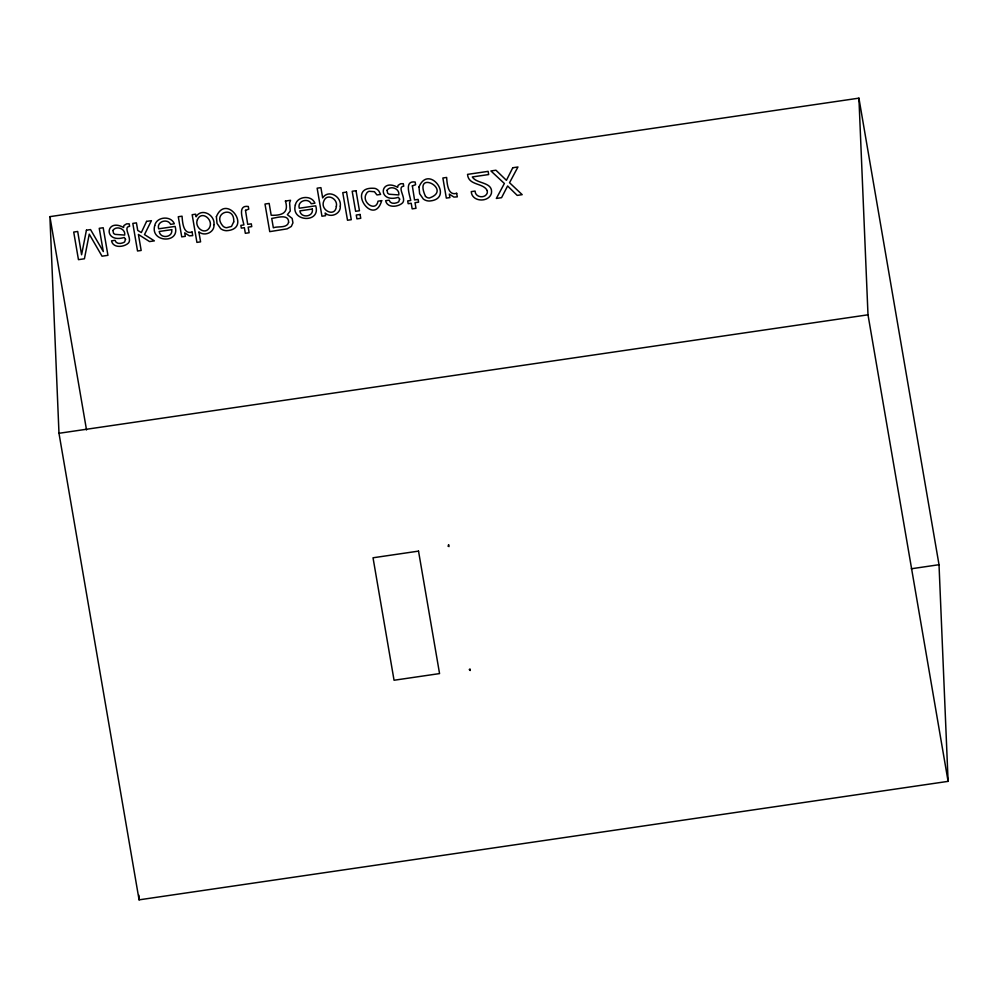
<?xml version="1.0" encoding="UTF-8"?>
<svg xmlns="http://www.w3.org/2000/svg" width="998" height="998" viewBox="0 0 998 998"><rect width="100%" height="100%" fill="white"/><g stroke="black" fill="none" stroke-linecap="round" stroke-linejoin="round"><path stroke-width="1.5" d="M448.751 545.033L449 546.63M448.102 546.33L448.564 544.708M49.9 216.641L858.916 98.153L939.018 564.706L948.1 781.359L139.084 899.847L58.982 433.294L49.9 216.641L86.527 429.963M58.982 433.294L867.998 314.807L858.916 98.153M911.286 568.773L939.018 564.706M469.235 669.471L470.17 670.531M425.472 196.307C412.773 168.412 453.491 189.82 429.277 198.028A5.19 4.653 -2.4 0 1 425.472 196.307M867.998 314.807L948.1 781.359M138.884 895.206L139.084 899.847M469.996 668.922L470.021 669.795M487.323 190.73L487.298 192.901C485.315 198.864 475.173 197.666 475.085 191.067L471.256 191.628C471.854 202.182 488.883 202.719 491.428 193.288C493.286 181.648 476.832 184.231 472.291 176.958L488.671 174.55L488.122 171.369L467.538 174.376C468.399 185.815 483.319 182.534 487.323 190.73M171.681 229.665C173.315 237.536 160.291 239.221 159.218 231.486L171.681 229.665M312.312 209.069C313.946 216.94 300.909 218.624 299.849 210.89L312.312 209.069M381.673 200.648C373.676 228.604 344.759 185.341 374.974 188.397A7.784 6.998 -2.4 0 1 378.916 191.105L380.612 194.41L376.945 194.947L374.437 191.703L369.098 191.292A4.678 4.204 -2.4 0 0 366.378 193.674C360.902 202.083 375.847 212.711 378.017 201.184L381.673 200.648M245.496 210.328L247.704 224.363L251.284 223.839L251.758 226.608L248.178 227.132L249.138 232.746L245.333 233.307L244.373 227.681L241.329 228.13L240.855 225.373L243.899 224.924C242.863 219.298 237.087 204.74 248.302 206.486L248.764 209.156L245.496 210.328M412.349 185.89L414.544 199.937L418.125 199.413L418.599 202.17L415.018 202.694L415.991 208.308L412.174 208.869L411.213 203.255L408.17 203.692L407.695 200.935L410.739 200.486C409.716 194.859 403.928 180.301 415.156 182.048L415.605 184.717L412.349 185.89M112.924 230.463L113.572 233.42L115.069 234.38L124.7 235.079C125.773 228.667 116.155 225.236 112.924 230.463M387.037 190.319L387.686 193.275L389.183 194.236L398.813 194.934C399.886 188.522 390.28 185.092 387.037 190.319M125.536 239.295L124.588 242.003C121.731 243.836 116.117 244.585 115.057 240.331L111.539 240.842C112.999 248.49 124.176 247.267 128.505 242.976C132.572 238.41 122.317 227.008 129.615 226.334L129.191 223.839L126.534 223.876L123.914 225.536L123.59 227.482C105.376 217.464 103.143 243.774 124.288 237.474L125.536 239.295M399.649 199.151L398.701 201.858C395.844 203.692 390.23 204.44 389.17 200.186L385.652 200.698C387.112 208.345 398.289 207.122 402.618 202.831C406.697 198.265 396.443 186.863 403.728 186.189L403.304 183.694L400.647 183.732L398.04 185.391L397.703 187.337C379.502 177.32 377.256 203.629 398.402 197.33L399.649 199.151M213.946 224.65C214.807 232.397 204.365 236.788 198.864 231.848L200.586 241.853L196.918 242.389L192.165 214.707L195.645 214.196L196.082 216.766C201.484 207.397 215.356 215.019 213.946 224.65M340.293 206.124C341.042 213.896 330.538 218.35 325.161 213.023L325.622 215.693L321.955 216.229L317.139 188.185L320.907 187.636L322.666 197.903C328.454 188.934 341.778 196.544 340.293 206.124M216.379 216.666L217.028 223.39L220.683 228.667A9.369 8.408 -2.4 0 0 226.583 230.7C252.669 229.066 226.396 192.589 216.379 216.666M418.985 186.988L419.634 193.724L423.302 199.001A9.369 8.408 -2.4 0 0 429.19 201.022C455.275 199.4 429.003 162.923 418.985 186.988M154.715 225.623C149.95 242.651 180.551 244.048 175.099 226.409L158.657 228.816C156.349 221.456 167.577 218.075 170.621 224.338L174.326 223.789C170.97 215.306 156.412 216.616 154.715 225.623M295.333 205.027C290.58 222.055 321.181 223.452 315.717 205.813L299.288 208.22C296.98 200.86 308.207 197.479 311.239 203.742L314.944 203.193C311.601 194.71 297.042 196.02 295.333 205.027M197.392 219.76C194.236 226.97 204.291 235.466 209.206 228.143C214.383 220.096 201.521 209.642 197.392 219.76M336.351 206.324C335.465 217.976 319.56 210.366 323.839 200.947C326.957 192.776 338.135 198.864 336.351 206.324M285.428 201.047C289.021 212.724 282.446 215.655 271.194 215.269L269.161 203.43L264.994 204.041L269.734 231.636L287.137 228.854L291.329 226.434L292.938 222.853L292.152 218.412L287.362 214.67L290.243 211.04L289.595 202.806L290.543 200.299L285.428 201.047M233.719 221.893L231.499 226.434L226.658 227.706A5.19 4.653 -2.4 0 1 222.866 225.985C211.489 212.948 234.892 204.715 233.719 221.893M86.427 230.189L81.587 254.764L77.694 231.474L73.715 232.06L78.455 259.655L84.418 258.781L89.246 234.156L102.033 256.199L107.934 255.326L103.193 227.744L99.239 228.317L103.318 251.583L90.544 229.59L86.427 230.189M288.622 222.267C287.112 228.617 277.743 225.91 273.352 227.818L271.73 218.387C276.458 217.926 288.796 213.41 288.622 222.267M146.581 221.381L141.329 232.546L137.724 230.426L136.427 222.866L132.809 223.402L137.537 250.997L141.167 250.461L138.41 234.443L149.55 241.566L154.366 240.867L144.498 234.592L151.397 220.683L146.581 221.381M512.772 167.751L506.423 180.314L495.956 170.221L490.929 170.957L504.377 183.482L496.355 198.44L501.57 197.679L507.608 185.977L517.214 195.396L522.179 194.66L509.541 182.721L517.937 166.99L512.772 167.751M192.09 232.047C183.133 234.879 182.484 221.818 182.048 216.192L178.28 216.741L181.736 236.863L185.316 236.339L184.717 232.858L189.333 235.84L192.714 235.615L192.09 232.047M456.685 193.3C447.715 196.132 447.067 183.071 446.642 177.444L442.875 177.993L446.331 198.103L449.911 197.579L449.312 194.111L453.928 197.08L457.296 196.868L456.685 193.3M346.531 192.103L342.763 192.651L347.504 220.246L351.271 219.697L346.531 192.103M356.012 190.705L352.182 191.267L355.625 211.302L359.455 210.74L356.012 190.705M360.091 214.47L356.261 215.032L356.922 218.861L360.752 218.3L360.091 214.47M418.524 551.121L373.027 557.782L394.048 680.249L439.557 673.588L418.524 551.121"/></g></svg>
